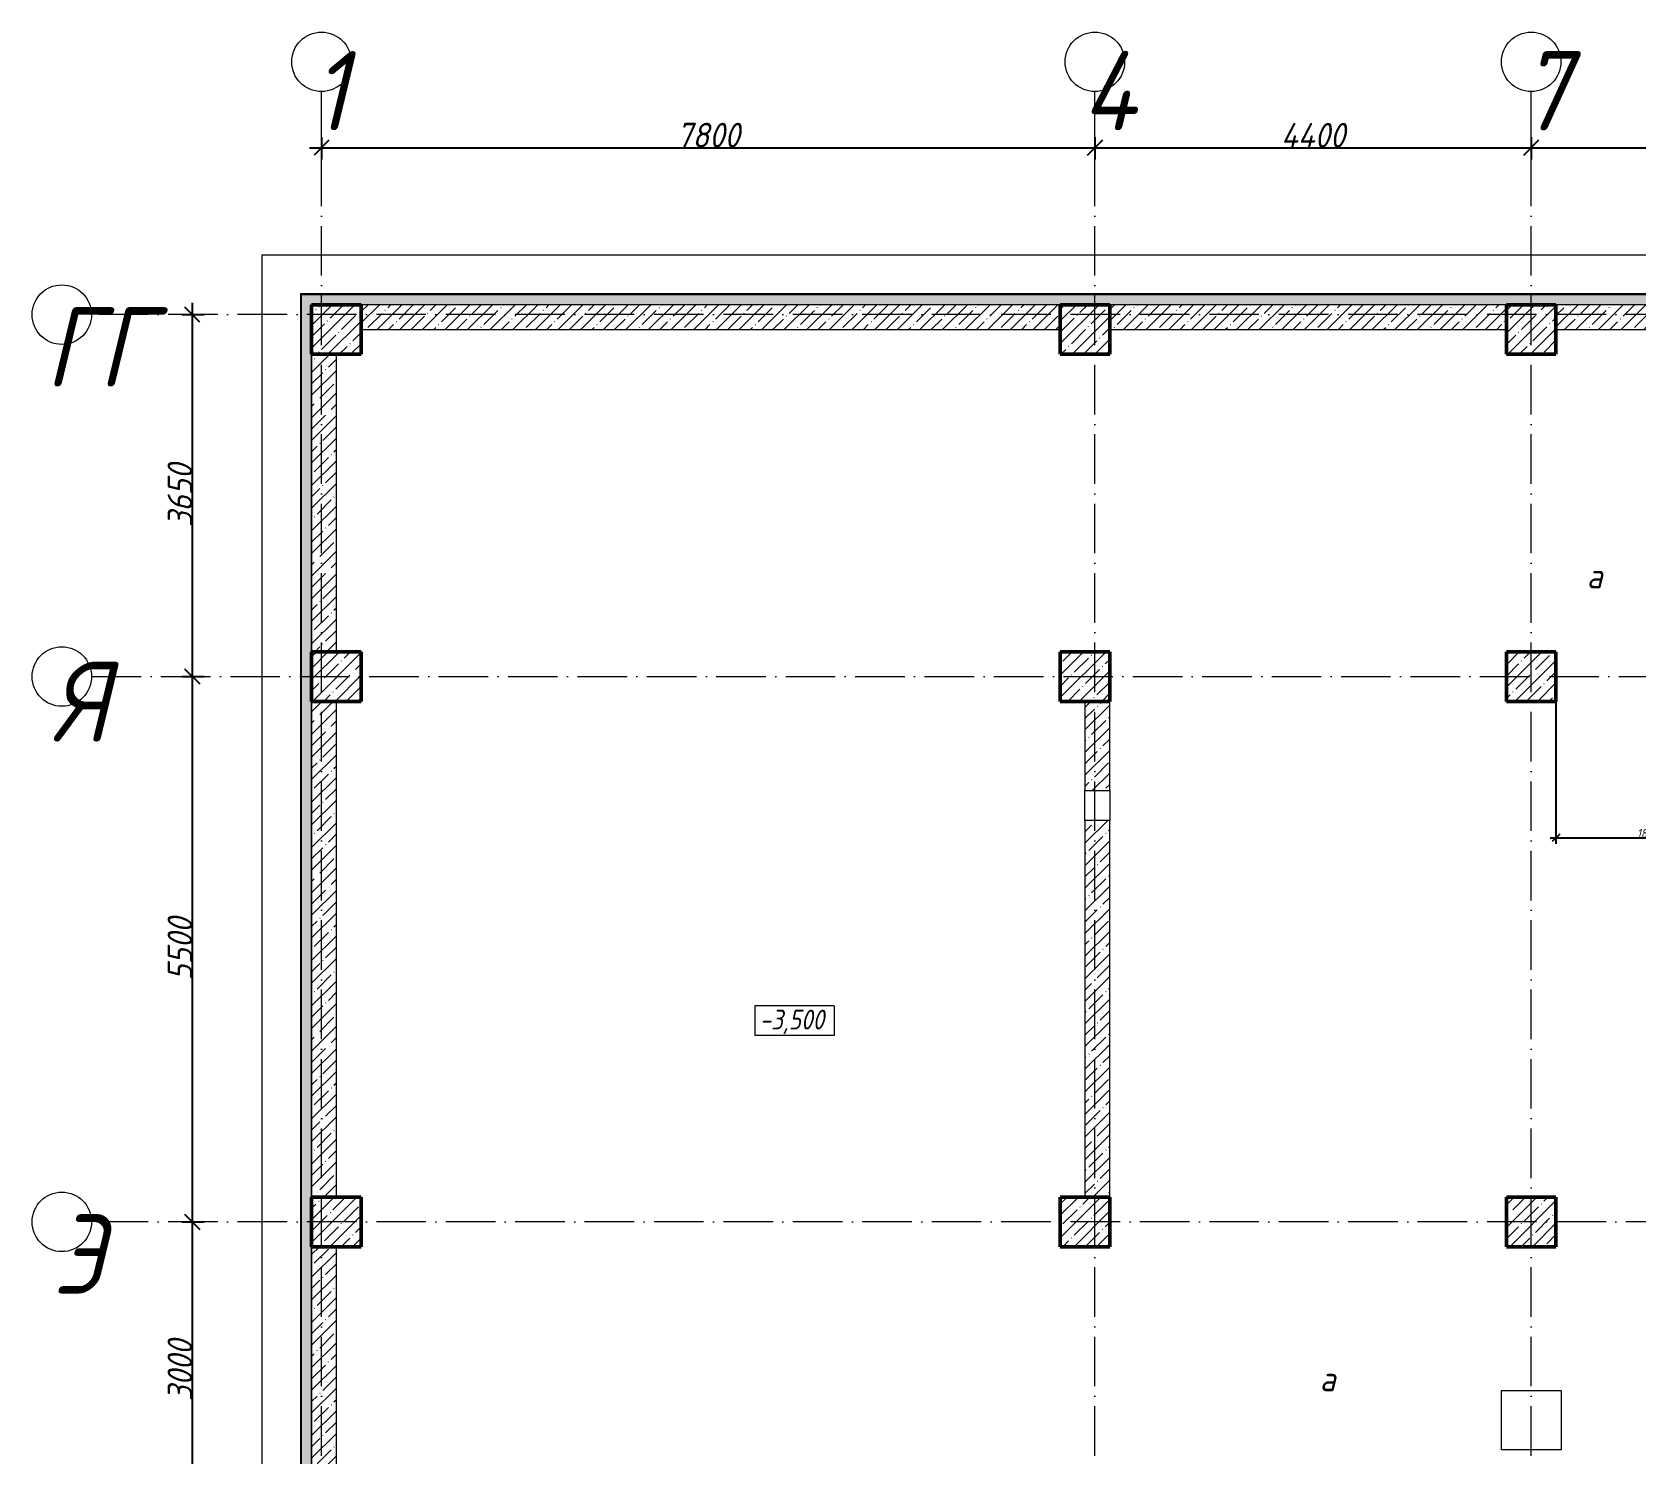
# Model space of a CAD drawing. Header units: millimetres. Extents: x -12989 to 629078, y -109036 to 555275.
# Drawn here: x 508370 to 524545, y 464269 to 478609 of the extents above; entities that cross this region are included whole.
import ezdxf

# ---------------------------------------------------------------- set-up
doc = ezdxf.new("R2010")
doc.units = ezdxf.units.MM
doc.linetypes.add('50_200_ШТРИХ_1Т_ш5_п1_п1_', pattern=[700, 500, -100, 0, -100])
for name, color, linetype, lineweight in [('A-____-____-DIMS', 7, 'Continuous', 9), ('A-____-NOTE-TEXT', 7, 'Continuous', 9), ('A-FLOR-____-OTLN', 7, 'Continuous', 9), ('A-WALL-____-MCUT', 7, 'Continuous', 13), ('A-WALL-____-MCUT-1', 7, 'Continuous', 9), ('A-WALL-____-MCUT-3', 7, 'Continuous', 9), ('A-WALL-____-OTLN', 7, 'Continuous', 9), ('A-WALL-____-PATT-1', 7, 'Continuous', 9), ('A-WALL-FNSH-MCUT-1', 7, 'Continuous', 9), ('G-____-____-DIMS', 7, 'Continuous', 9), ('S-COLS-____-MCUT', 7, 'Continuous', 50), ('S-COLS-____-OTLN', 7, 'Continuous', 9), ('S-GRID-____-IDEN', 7, 'Continuous', 9), ('S-GRID-____-OTLN-1', 7, '50_200_ШТРИХ_1Т_ш5_п1_п1_', 9)]:
    doc.layers.add(name, color=color, linetype=linetype, lineweight=lineweight)
doc.styles.add('ISOCPEUR_I', font='isocpeui.ttf', dxfattribs={"width": 0.9, "height": 2.5})
doc.styles.add('ISOCPEUR_I_2', font='isocpeui.ttf', dxfattribs={"width": 0.85, "height": 2.3})
doc.styles.add('ISOCPEUR_I_7', font='isocpeui.ttf', dxfattribs={"width": 0.9, "height": 90})
doc.styles.add('ISOCPEUR_I_9', font='isocpeui.ttf', dxfattribs={"width": 0.9, "height": 250})
doc.dimstyles.new('ISO-1_8_0_9К_СРЕДНИЙ_Кладочные', dxfattribs={"dimscale": 304.8, "dimtxt": 89.638306, "dimasz": 0.246063, "dimexe": 0.19685, "dimexo": 0, "dimgap": 0, "dimtad": 1, "dimdec": 3, "dimrnd": 0.001, "dimdsep": 46, "dimtxsty": 'ISOCPEUR_I_7', "dimblk1": 'OBLIQUE', "dimblk2": 'OBLIQUE', "dimsah": 1, "dimcen": 0.09, "dimdle": 0.19685, "dimazin": 0, "dimtfac": 1, "dimtdec": 4, "dimtix": 1, "dimtmove": 2, "dimatfit": 3, "dimfxl": 1, "dimtvp": 1, "dimtolj": 1, "dimtzin": 0, "dimarcsym": 2})
doc.dimstyles.new('ISO-2_5_0_9К_БОЛЬШОЙ_ОСИ', dxfattribs={"dimscale": 304.8, "dimtxt": 248.995294, "dimasz": 0.492126, "dimexe": 0.393701, "dimexo": 0, "dimgap": 0, "dimtad": 1, "dimdec": 0, "dimzin": 0, "dimdsep": 46, "dimtxsty": 'ISOCPEUR_I_9', "dimblk1": 'OBLIQUE', "dimblk2": 'OBLIQUE', "dimsah": 1, "dimcen": 0.09, "dimdle": 0.393701, "dimazin": 0, "dimtfac": 1, "dimtdec": 4, "dimtix": 1, "dimtmove": 0, "dimatfit": 3, "dimfxl": 1, "dimtvp": 1, "dimtolj": 1, "dimtzin": 0, "dimarcsym": 2})
pattern_1 = [(45, (513638.8, 428127.92), (-114.04925, 114.04925), []), (45, (513752.85, 428127.92), (-114.04925, 114.04925), [201.612, -40.322, 3.353, -36.97])]
pattern_2 = [(0, (513638.804, 428127.92), (120.968, 69.841), [80.645, -161.29]), (120, (513638.804, 428127.92), (-120.96808, 69.84086), [80.645, -161.29]), (60, (513638.804, 428127.92), (-8e-05, 139.68186), [0, -161.29, 80.645, 0])]

# ---------------------------------------------------------------- blocks, each defined once
blk = doc.blocks.new('BSC_Колонна _Прямоугольная - 500х500-V6-АР1_Кладочный план подвала в осях 1-64_А-ГГ')
at = {"layer": 'S-COLS-____-OTLN'}
h = blk.add_hatch(dxfattribs=at)
h.set_pattern_fill('FP_13', color=256, style=0, pattern_type=2)
h.set_pattern_definition([(45, (-9850, -43981.04), (-114.04925, 114.04925), []), (45, (-9735.95, -43981.04), (-114.04925, 114.04925), [201.613, -40.323, 3.353, -36.97])])
h.paths.add_polyline_path([(-250, -250), (250, -250), (250, 250), (-250, 250)], flags=0)
at = {"layer": 'S-COLS-____-MCUT'}
for p, q in [((250, 250), (-250, 250)), ((-250, 250), (-250, -250)), ((250, -250), (250, 250)), ((-250, -250), (250, -250))]:
    blk.add_line(p, q, dxfattribs=at)
blk = doc.blocks.new('BSC_Колонна _Прямоугольная - 500х500-V46-АР1_Кладочный план подвала в осях 1-64_А-ГГ')
at = {"layer": 'S-COLS-____-OTLN'}
h = blk.add_hatch(dxfattribs=at)
h.set_pattern_fill('FP_57', color=256, style=0, pattern_type=2)
h.set_pattern_definition([(45, (2200, -47481.04), (-114.04925, 114.04925), []), (45, (2314.05, -47481.04), (-114.04925, 114.04925), [201.613, -40.323, 3.353, -36.97])])
h.paths.add_polyline_path([(-250, -250), (250, -250), (250, 250), (-250, 250)], flags=0)
at = {"layer": 'S-COLS-____-MCUT'}
for p, q in [((250, 250), (-250, 250)), ((-250, 250), (-250, -250)), ((250, -250), (250, 250)), ((-250, -250), (250, -250))]:
    blk.add_line(p, q, dxfattribs=at)
blk = doc.blocks.new('BSC_Колонна _Прямоугольная - 500х500-V47-АР1_Кладочный план подвала в осях 1-64_А-ГГ')
at = {"layer": 'S-COLS-____-OTLN'}
h = blk.add_hatch(dxfattribs=at)
h.set_pattern_fill('FP_58', color=256, style=0, pattern_type=2)
h.set_pattern_definition([(45, (-5350, -47481.04), (-114.04925, 114.04925), []), (45, (-5235.95, -47481.04), (-114.04925, 114.04925), [201.613, -40.323, 3.353, -36.97])])
h.paths.add_polyline_path([(-250, -250), (250, -250), (250, 250), (-250, 250)], flags=0)
at = {"layer": 'S-COLS-____-MCUT'}
for p, q in [((250, 250), (-250, 250)), ((-250, 250), (-250, -250)), ((250, -250), (250, 250)), ((-250, -250), (250, -250))]:
    blk.add_line(p, q, dxfattribs=at)
blk = doc.blocks.new('BSC_Колонна _Прямоугольная - 500х500-V56-АР1_Кладочный план подвала в осях 1-64_А-ГГ')
at = {"layer": 'S-COLS-____-OTLN'}
h = blk.add_hatch(dxfattribs=at)
h.set_pattern_fill('FP_67', color=256, style=0, pattern_type=2)
h.set_pattern_definition([(45, (2200, -43981.04), (-114.04925, 114.04925), []), (45, (2314.05, -43981.04), (-114.04925, 114.04925), [201.613, -40.323, 3.353, -36.97])])
h.paths.add_polyline_path([(-250, -250), (250, -250), (250, 250), (-250, 250)], flags=0)
at = {"layer": 'S-COLS-____-MCUT'}
for p, q in [((250, 250), (-250, 250)), ((-250, 250), (-250, -250)), ((250, -250), (250, 250)), ((-250, -250), (250, -250))]:
    blk.add_line(p, q, dxfattribs=at)
blk = doc.blocks.new('BSC_Колонна _Прямоугольная - 500х500-V57-АР1_Кладочный план подвала в осях 1-64_А-ГГ')
at = {"layer": 'S-COLS-____-OTLN'}
h = blk.add_hatch(dxfattribs=at)
h.set_pattern_fill('FP_68', color=256, style=0, pattern_type=2)
h.set_pattern_definition([(45, (-5350, -43981.04), (-114.04925, 114.04925), []), (45, (-5235.95, -43981.04), (-114.04925, 114.04925), [201.613, -40.323, 3.353, -36.97])])
h.paths.add_polyline_path([(-250, -250), (250, -250), (250, 250), (-250, 250), (-250, -78)], flags=0)
at = {"layer": 'S-COLS-____-MCUT'}
for p, q in [((250, 250), (-250, 250)), ((-250, 250), (-250, -250)), ((250, -250), (250, 250)), ((-250, -250), (250, -250))]:
    blk.add_line(p, q, dxfattribs=at)
blk = doc.blocks.new('BSC_Колонна _Прямоугольная - 500х500-V79-АР1_Кладочный план подвала в осях 1-64_А-ГГ')
at = {"layer": 'S-COLS-____-OTLN'}
h = blk.add_hatch(dxfattribs=at)
h.set_pattern_fill('FP_90', color=256, style=0, pattern_type=2)
h.set_pattern_definition([(45, (-9850, -47481.04), (-114.04925, 114.04925), []), (45, (-9735.95, -47481.04), (-114.04925, 114.04925), [201.613, -40.323, 3.353, -36.97])])
h.paths.add_polyline_path([(-250, -250), (250, -250), (250, 250), (-250, 250)], flags=0)
at = {"layer": 'S-COLS-____-MCUT'}
for p, q in [((250, 250), (-250, 250)), ((-250, 250), (-250, -250)), ((250, -250), (250, 250)), ((-250, -250), (250, -250))]:
    blk.add_line(p, q, dxfattribs=at)
blk = doc.blocks.new('BSC_Колонна _Прямоугольная - 500х500-V80-АР1_Кладочный план подвала в осях 1-64_А-ГГ')
at = {"layer": 'S-COLS-____-OTLN'}
h = blk.add_hatch(dxfattribs=at)
h.set_pattern_fill('FP_92', color=256, style=0, pattern_type=2)
h.set_pattern_definition([(45, (-9850, -38481.04), (-114.04925, 114.04925), []), (45, (-9735.95, -38481.04), (-114.04925, 114.04925), [201.613, -40.323, 3.353, -36.97])])
h.paths.add_polyline_path([(-250, -250), (250, -250), (250, 250), (-250, 250)], flags=0)
at = {"layer": 'S-COLS-____-MCUT'}
for p, q in [((250, 250), (-250, 250)), ((-250, 250), (-250, -250)), ((250, -250), (250, 250)), ((-250, -250), (250, -250))]:
    blk.add_line(p, q, dxfattribs=at)
blk = doc.blocks.new('BSC_Колонна _Прямоугольная - 500х500-V109-АР1_Кладочный план подвала в осях 1-64_А-ГГ')
at = {"layer": 'S-COLS-____-OTLN'}
h = blk.add_hatch(dxfattribs=at)
h.set_pattern_fill('FP_121', color=256, style=0, pattern_type=2)
h.set_pattern_definition([(45, (2200, -38481.04), (-114.04925, 114.04925), []), (45, (2314.05, -38481.04), (-114.04925, 114.04925), [201.613, -40.323, 3.353, -36.97])])
h.paths.add_polyline_path([(-250, -250), (250, -250), (250, 250), (-250, 250)], flags=0)
at = {"layer": 'S-COLS-____-MCUT'}
for p, q in [((250, 250), (-250, 250)), ((-250, 250), (-250, -250)), ((250, -250), (250, 250)), ((-250, -250), (250, -250))]:
    blk.add_line(p, q, dxfattribs=at)
blk = doc.blocks.new('BSC_Колонна _Прямоугольная - 500х500-V110-АР1_Кладочный план подвала в осях 1-64_А-ГГ')
at = {"layer": 'S-COLS-____-OTLN'}
h = blk.add_hatch(dxfattribs=at)
h.set_pattern_fill('FP_122', color=256, style=0, pattern_type=2)
h.set_pattern_definition([(45, (-5350, -38481.04), (-114.04925, 114.04925), []), (45, (-5235.95, -38481.04), (-114.04925, 114.04925), [201.613, -40.323, 3.353, -36.97])])
h.paths.add_polyline_path([(-250, -250), (250, -250), (250, 250), (-250, 250)], flags=0)
at = {"layer": 'S-COLS-____-MCUT'}
for p, q in [((250, 250), (-250, 250)), ((-250, 250), (-250, -250)), ((250, -250), (250, 250)), ((-250, -250), (250, -250))]:
    blk.add_line(p, q, dxfattribs=at)
blk = doc.blocks.new('Ось сетки - Круг_Ø6_00__ISO-2_5_0_9K_-25732049-АР1_Кладочный план подвала в осях 1-64_А-ГГ')
at = {"layer": 'S-GRID-____-IDEN'}
blk.add_circle((0, 0), 3, dxfattribs=at)
blk = doc.blocks.new('_Oblique')
at = {"color": 0, "linetype": 'ByBlock', "lineweight": -2}
blk.add_line((-0.5, -0.5), (0.5, 0.5), dxfattribs=at)
blk = doc.blocks.new('*D6450')
at = {"layer": 'A-____-____-DIMS', "color": 0, "lineweight": -2, "transparency": 16777216}
for p, q in [((509987, 463489), (509987, 466729)), ((509881, 466609), (510107, 466609)), ((509881, 463609), (510107, 463609))]:
    blk.add_line(p, q, dxfattribs=at)
at = {"layer": 'Defpoints', "color": 0, "transparency": 16777216}
for p in [(509881, 466609), (509987, 466609), (509881, 463609)]:
    blk.add_point(p, dxfattribs=at)
at = {"layer": 'A-____-____-DIMS', "color": 0, "lineweight": -2, "transparency": 16777216, "xscale": 150, "yscale": 150, "zscale": 150}
for p, rotation in [((509987, 466609), 90), ((509987, 463609), 270)]:
    blk.add_blockref('_Oblique', p, dxfattribs=dict(at, rotation=rotation))
at = {"layer": 'A-____-____-DIMS', "color": 0, "transparency": 16777216, "insert": (509862, 465109), "char_height": 250, "width": 758.48, "attachment_point": 5, "rotation": 90, "style": 'ISOCPEUR_I_9'}
blk.add_mtext('\\A1;3000', dxfattribs=at)
blk = doc.blocks.new('*D6451')
at = {"layer": 'A-____-____-DIMS', "color": 0, "lineweight": -2, "transparency": 16777216}
for p, q in [((509987, 466489), (509987, 472229)), ((509881, 472109), (510107, 472109)), ((509881, 466609), (510107, 466609))]:
    blk.add_line(p, q, dxfattribs=at)
at = {"layer": 'Defpoints', "color": 0, "transparency": 16777216}
for p in [(509881, 472109), (509987, 472109), (509881, 466609)]:
    blk.add_point(p, dxfattribs=at)
at = {"layer": 'A-____-____-DIMS', "color": 0, "lineweight": -2, "transparency": 16777216, "xscale": 150, "yscale": 150, "zscale": 150}
for p, rotation in [((509987, 472109), 90), ((509987, 466609), 270)]:
    blk.add_blockref('_Oblique', p, dxfattribs=dict(at, rotation=rotation))
at = {"layer": 'A-____-____-DIMS', "color": 0, "transparency": 16777216, "insert": (509862, 469359), "char_height": 250, "width": 758.48, "attachment_point": 5, "rotation": 90, "style": 'ISOCPEUR_I_9'}
blk.add_mtext('\\A1;5500', dxfattribs=at)
blk = doc.blocks.new('*D6452')
at = {"layer": 'A-____-____-DIMS', "color": 0, "lineweight": -2, "transparency": 16777216}
for p, q in [((509987, 471989), (509987, 475879)), ((509881, 475759), (510107, 475759)), ((509881, 472109), (510107, 472109))]:
    blk.add_line(p, q, dxfattribs=at)
at = {"layer": 'Defpoints', "color": 0, "transparency": 16777216}
for p in [(509881, 475759), (509987, 475759), (509881, 472109)]:
    blk.add_point(p, dxfattribs=at)
at = {"layer": 'A-____-____-DIMS', "color": 0, "lineweight": -2, "transparency": 16777216, "xscale": 150, "yscale": 150, "zscale": 150}
for p, rotation in [((509987, 475759), 90), ((509987, 472109), 270)]:
    blk.add_blockref('_Oblique', p, dxfattribs=dict(at, rotation=rotation))
at = {"layer": 'A-____-____-DIMS', "color": 0, "transparency": 16777216, "insert": (509862, 473934), "char_height": 250, "width": 758.48, "attachment_point": 5, "rotation": 90, "style": 'ISOCPEUR_I_9'}
blk.add_mtext('\\A1;3650', dxfattribs=at)
blk = doc.blocks.new('*D6306')
at = {"layer": 'A-____-____-DIMS', "color": 0, "lineweight": -2, "transparency": 16777216}
for p, q in [((511289, 477549), (511289, 477323)), ((519089, 477549), (519089, 477323)), ((511169, 477443), (519209, 477443))]:
    blk.add_line(p, q, dxfattribs=at)
at = {"layer": 'Defpoints', "color": 0, "transparency": 16777216}
for p in [(511289, 477549), (519089, 477549), (519089, 477443)]:
    blk.add_point(p, dxfattribs=at)
at = {"layer": 'A-____-____-DIMS', "color": 0, "lineweight": -2, "transparency": 16777216, "xscale": 150, "yscale": 150, "zscale": 150, "rotation": 180}
blk.add_blockref('_Oblique', (511289, 477443), dxfattribs=at)
at = {"layer": 'A-____-____-DIMS', "color": 0, "lineweight": -2, "transparency": 16777216, "xscale": 150, "yscale": 150, "zscale": 150}
blk.add_blockref('_Oblique', (519089, 477443), dxfattribs=at)
at = {"layer": 'A-____-____-DIMS', "color": 0, "transparency": 16777216, "insert": (515189, 477569), "char_height": 250, "width": 758.48, "attachment_point": 5, "style": 'ISOCPEUR_I_9'}
blk.add_mtext('\\A1;7800', dxfattribs=at)
blk = doc.blocks.new('*D6307')
at = {"layer": 'A-____-____-DIMS', "color": 0, "lineweight": -2, "transparency": 16777216}
for p, q in [((519089, 477549), (519089, 477323)), ((523489, 477549), (523489, 477323)), ((518969, 477443), (523609, 477443))]:
    blk.add_line(p, q, dxfattribs=at)
at = {"layer": 'Defpoints', "color": 0, "transparency": 16777216}
for p in [(519089, 477549), (523489, 477549), (523489, 477443)]:
    blk.add_point(p, dxfattribs=at)
at = {"layer": 'A-____-____-DIMS', "color": 0, "lineweight": -2, "transparency": 16777216, "xscale": 150, "yscale": 150, "zscale": 150, "rotation": 180}
blk.add_blockref('_Oblique', (519089, 477443), dxfattribs=at)
at = {"layer": 'A-____-____-DIMS', "color": 0, "lineweight": -2, "transparency": 16777216, "xscale": 150, "yscale": 150, "zscale": 150}
blk.add_blockref('_Oblique', (523489, 477443), dxfattribs=at)
at = {"layer": 'A-____-____-DIMS', "color": 0, "transparency": 16777216, "insert": (521289, 477568), "char_height": 250, "width": 804.45, "attachment_point": 5, "style": 'ISOCPEUR_I_9'}
blk.add_mtext('\\A1;4400', dxfattribs=at)
blk = doc.blocks.new('*D6308')
at = {"layer": 'A-____-____-DIMS', "color": 0, "lineweight": -2, "transparency": 16777216}
for p, q in [((523489, 477549), (523489, 477323)), ((528089, 477549), (528089, 477323)), ((523369, 477443), (528209, 477443))]:
    blk.add_line(p, q, dxfattribs=at)
at = {"layer": 'Defpoints', "color": 0, "transparency": 16777216}
for p in [(523489, 477549), (528089, 477549), (528089, 477443)]:
    blk.add_point(p, dxfattribs=at)
at = {"layer": 'A-____-____-DIMS', "color": 0, "lineweight": -2, "transparency": 16777216, "xscale": 150, "yscale": 150, "zscale": 150, "rotation": 180}
blk.add_blockref('_Oblique', (523489, 477443), dxfattribs=at)
at = {"layer": 'A-____-____-DIMS', "color": 0, "lineweight": -2, "transparency": 16777216, "xscale": 150, "yscale": 150, "zscale": 150}
blk.add_blockref('_Oblique', (528089, 477443), dxfattribs=at)
at = {"layer": 'A-____-____-DIMS', "color": 0, "transparency": 16777216, "insert": (525789, 477568), "char_height": 250, "width": 781.46, "attachment_point": 5, "style": 'ISOCPEUR_I_9'}
blk.add_mtext('\\A1;4600', dxfattribs=at)
blk = doc.blocks.new('Высотные отметки - 9_5х3_5_h_-17668430-АР1_Кладочный план подвала в осях 1-64_А-ГГ')
at = {"layer": 'G-____-____-DIMS'}
for p, q in [((-4, 3), (-4, 0)), ((4, 3), (-4, 3)), ((4, 3), (4, 0)), ((4, 0), (-4, 0))]:
    blk.add_line(p, q, dxfattribs=at)
blk = doc.blocks.new('*D6314')
at = {"layer": 'A-____-____-DIMS', "color": 0, "lineweight": -2, "transparency": 16777216}
for p, q in [((523739, 471859), (523739, 470423)), ((525589, 470959), (525589, 470423)), ((523679, 470483), (525649, 470483))]:
    blk.add_line(p, q, dxfattribs=at)
at = {"layer": 'Defpoints', "color": 0, "transparency": 16777216}
for p in [(523739, 471859), (525589, 470959), (525589, 470483)]:
    blk.add_point(p, dxfattribs=at)
at = {"layer": 'A-____-____-DIMS', "color": 0, "lineweight": -2, "transparency": 16777216, "xscale": 75, "yscale": 75, "zscale": 75, "rotation": 180}
blk.add_blockref('_Oblique', (523739, 470483), dxfattribs=at)
at = {"layer": 'A-____-____-DIMS', "color": 0, "lineweight": -2, "transparency": 16777216, "xscale": 75, "yscale": 75, "zscale": 75}
blk.add_blockref('_Oblique', (525589, 470483), dxfattribs=at)
at = {"layer": 'A-____-____-DIMS', "color": 0, "transparency": 16777216, "insert": (524664, 470528), "char_height": 90, "width": 504.73, "attachment_point": 5, "style": 'ISOCPEUR_I_7'}
blk.add_mtext('\\A1;1850', dxfattribs=at)

msp = doc.modelspace()

# ---------------------------------------------------------------- hatches: boundary and pattern name
at = {"layer": 'A-WALL-____-PATT-1'}
h = msp.add_hatch(dxfattribs=at)
h.set_pattern_fill('FP_91', color=256, style=0, pattern_type=2)
h.set_pattern_definition(pattern_2)
h.paths.add_polyline_path([(537188.8036, 475860.9591), (537190.8036, 475860.9591), (537190.8036, 475960.9591), (511086.8036, 475960.9591), (511086.8036, 475860.9591), (534833.4745, 475860.9591)], flags=0)
h = msp.add_hatch(dxfattribs=at)
h.set_pattern_fill('FP_91', color=256, style=0, pattern_type=2)
h.set_pattern_definition(pattern_2)
h.paths.add_polyline_path([(511186.8036, 426106.9591), (511186.8036, 475860.9591), (511086.8036, 475860.9591), (511086.8036, 426106.9591)], flags=0)
h = msp.add_hatch(dxfattribs=at)
h.set_pattern_fill('FP_1', color=256, style=0, pattern_type=2)
h.set_pattern_definition(pattern_1)
h.paths.add_polyline_path([(518738.8036, 475608.9591), (518738.8036, 475858.9591), (511688.8036, 475858.9591), (511688.8036, 475608.9591), (513623.4357, 475608.9591)], flags=0)
h = msp.add_hatch(dxfattribs=at)
h.set_pattern_fill('FP_1', color=256, style=0, pattern_type=2)
h.set_pattern_definition(pattern_1)
h.paths.add_polyline_path([(523238.8036, 475608.9591), (523238.8036, 475858.9591), (519238.8036, 475858.9591), (519238.8036, 475608.9591), (520693.4486, 475608.9591)], flags=0)
h = msp.add_hatch(dxfattribs=at)
h.set_pattern_fill('FP_1', color=256, style=0, pattern_type=2)
h.set_pattern_definition(pattern_1)
h.paths.add_polyline_path([(527738.8036, 475608.9591), (527738.8036, 475858.9591), (523738.8036, 475858.9591), (523738.8036, 475608.9591)], flags=0)
h = msp.add_hatch(dxfattribs=at)
h.set_pattern_fill('FP_1', color=256, style=0, pattern_type=2)
h.set_pattern_definition(pattern_1)
h.paths.add_polyline_path([(511438.8036, 472358.9591), (511438.8036, 475358.9591), (511188.8036, 475358.9591), (511188.8036, 472358.9591)], flags=0)
h = msp.add_hatch(dxfattribs=at)
h.set_pattern_fill('FP_1', color=256, style=0, pattern_type=2)
h.set_pattern_definition(pattern_1)
h.paths.add_polyline_path([(511438.8036, 466858.9591), (511438.8036, 471858.9591), (511188.8036, 471858.9591), (511188.8036, 466858.9591)], flags=0)
h = msp.add_hatch(dxfattribs=at)
h.set_pattern_fill('FP_1', color=256, style=0, pattern_type=2)
h.set_pattern_definition(pattern_1)
h.paths.add_polyline_path([(519238.8036, 466858.9591), (519238.8036, 470658.9591), (518988.8036, 470658.9591), (518988.8036, 466858.9591)], flags=0)
h.paths.add_polyline_path([(518988.8036, 470958.9591), (519238.8036, 470958.9591), (519238.8036, 471858.9591), (518988.8036, 471858.9591)], flags=0)
h = msp.add_hatch(dxfattribs=at)
h.set_pattern_fill('FP_1', color=256, style=0, pattern_type=2)
h.set_pattern_definition(pattern_1)
h.paths.add_polyline_path([(511438.8036, 463858.9591), (511438.8036, 466358.6117), (511188.8036, 466358.6117), (511188.8036, 463858.9591)], flags=0)

# ---------------------------------------------------------------- linework, layer by layer
at = {"layer": 'A-FLOR-____-OTLN'}
for p, q in [((537688.8036, 476358.9591), (510688.8036, 476358.9591)), ((510688.8036, 476358.9591), (510688.8036, 437658.9591)), ((523189.7281, 464308.9591), (523189.7281, 464908.9591)), ((523189.7281, 464908.9591), (523789.7281, 464908.9591)), ((523789.7281, 464908.9591), (523789.7281, 464308.9591)), ((523789.7281, 464308.9591), (523189.7281, 464308.9591))]:
    msp.add_line(p, q, dxfattribs=at)
at = {"layer": 'A-WALL-____-MCUT'}
for p, q in [((537298.8036, 475968.9591), (511078.8036, 475968.9591)), ((511078.8036, 475968.9591), (511078.8036, 426098.9591)), ((511086.8036, 475960.9591), (537290.8036, 475960.9591)), ((511086.8036, 426106.9591), (511086.8036, 475960.9591))]:
    msp.add_line(p, q, dxfattribs=at)
at = {"layer": 'A-WALL-____-MCUT-1'}
for p, q in [((518738.8036, 475858.9591), (511688.8036, 475858.9591)), ((523238.8036, 475858.9591), (519238.8036, 475858.9591)), ((527738.8036, 475858.9591), (523738.8036, 475858.9591)), ((511688.8036, 475608.9591), (518738.8036, 475608.9591)), ((519238.8036, 475608.9591), (523238.8036, 475608.9591)), ((523738.8036, 475608.9591), (527738.8036, 475608.9591)), ((511188.8036, 475358.9591), (511188.8036, 472358.9591)), ((511438.8036, 472358.9591), (511438.8036, 475358.9591)), ((511188.8036, 471858.9591), (511188.8036, 466858.9591)), ((511438.8036, 466858.9591), (511438.8036, 471858.9591)), ((518988.8036, 471858.9591), (518988.8036, 470958.9591)), ((519238.8036, 470958.9591), (519238.8036, 471858.9591)), ((518988.8036, 470958.9591), (519238.8036, 470958.9591)), ((519238.8036, 470658.9591), (518988.8036, 470658.9591)), ((518988.8036, 470658.9591), (518988.8036, 466858.9591)), ((519238.8036, 466858.9591), (519238.8036, 470658.9591)), ((511438.8036, 466358.6117), (511188.8036, 466358.6117)), ((511188.8036, 466358.6117), (511188.8036, 463858.9591)), ((511438.8036, 463858.9591), (511438.8036, 466358.6117))]:
    msp.add_line(p, q, dxfattribs=at)
at = {"layer": 'A-WALL-____-MCUT-3'}
for p, q in [((511186.8036, 475860.9591), (537190.8036, 475860.9591)), ((511186.8036, 426206.9591), (511186.8036, 475860.9591))]:
    msp.add_line(p, q, dxfattribs=at)
at = {"layer": 'A-WALL-____-OTLN'}
for p, q in [((518988.8036, 470658.9591), (518988.8036, 470958.9591)), ((519238.8036, 470958.9591), (519238.8036, 470658.9591))]:
    msp.add_line(p, q, dxfattribs=at)
at = {"layer": 'A-WALL-FNSH-MCUT-1'}
for p, q in [((519238.8036, 475858.9591), (519238.8036, 475858.9591)), ((511188.8036, 466358.6117), (511188.8036, 466358.9591))]:
    msp.add_line(p, q, dxfattribs=at)
at = {"layer": 'S-GRID-____-OTLN-1'}
for p, q in [((511288.8036, 423645.3108), (511288.8036, 478008.8768)), ((519088.8036, 423645.3108), (519088.8036, 478008.8768)), ((523488.8036, 423645.3108), (523488.8036, 478008.8768)), ((540346.5427, 475758.9591), (508970.0334, 475758.9591)), ((508970.0334, 472108.9591), (540346.5427, 472108.9591)), ((540346.5427, 466608.9591), (508970.0334, 466608.9591))]:
    msp.add_line(p, q, dxfattribs=at)

# ---------------------------------------------------------------- block references
at = {"layer": 'G-____-____-DIMS', "xscale": 99.99999999999993, "yscale": 99.99999999999993, "zscale": 99.99999999999993}
msp.add_blockref('Высотные отметки - 9_5х3_5_h_-17668430-АР1_Кладочный план подвала в осях 1-64_А-ГГ', (516058.2739, 468488.3585), dxfattribs=at)
at = {"layer": 'S-COLS-____-OTLN'}
for name, p in [('BSC_Колонна _Прямоугольная - 500х500-V46-АР1_Кладочный план подвала в осях 1-64_А-ГГ', (511438.8036, 475608.9591)), ('BSC_Колонна _Прямоугольная - 500х500-V47-АР1_Кладочный план подвала в осях 1-64_А-ГГ', (518988.8036, 475608.9591)), ('BSC_Колонна _Прямоугольная - 500х500-V79-АР1_Кладочный план подвала в осях 1-64_А-ГГ', (523488.8036, 475608.9591)), ('BSC_Колонна _Прямоугольная - 500х500-V56-АР1_Кладочный план подвала в осях 1-64_А-ГГ', (511438.8036, 472108.9591)), ('BSC_Колонна _Прямоугольная - 500х500-V57-АР1_Кладочный план подвала в осях 1-64_А-ГГ', (518988.8036, 472108.9591)), ('BSC_Колонна _Прямоугольная - 500х500-V6-АР1_Кладочный план подвала в осях 1-64_А-ГГ', (523488.8036, 472108.9591)), ('BSC_Колонна _Прямоугольная - 500х500-V109-АР1_Кладочный план подвала в осях 1-64_А-ГГ', (511438.8036, 466608.9591)), ('BSC_Колонна _Прямоугольная - 500х500-V110-АР1_Кладочный план подвала в осях 1-64_А-ГГ', (518988.8036, 466608.9591)), ('BSC_Колонна _Прямоугольная - 500х500-V80-АР1_Кладочный план подвала в осях 1-64_А-ГГ', (523488.8036, 466608.9591))]:
    msp.add_blockref(name, p, dxfattribs=at)
at = {"layer": 'S-GRID-____-IDEN', "xscale": 99.99999999999993, "yscale": 99.99999999999993, "zscale": 99.99999999999993}
for p in [(511288.8036, 478308.8768), (519088.8036, 478308.8768), (523488.8036, 478308.8768)]:
    msp.add_blockref('Ось сетки - Круг_Ø6_00__ISO-2_5_0_9K_-25732049-АР1_Кладочный план подвала в осях 1-64_А-ГГ', p, dxfattribs=at)
for p, rotation in [((508670.0334, 475758.9591), 89.9999999999998), ((508670.0334, 472108.9591), 269.9999999999995), ((508670.0334, 466608.9591), 89.99999999999982)]:
    msp.add_blockref('Ось сетки - Круг_Ø6_00__ISO-2_5_0_9K_-25732049-АР1_Кладочный план подвала в осях 1-64_А-ГГ', p, dxfattribs=dict(at, rotation=rotation))

# ---------------------------------------------------------------- texts
at = {"layer": 'A-____-NOTE-TEXT', "char_height": 250, "width": 223.670813, "attachment_point": 1, "style": 'ISOCPEUR_I'}
for insert in [(524048.5368, 473248.7568), (521356.6213, 465151.2179)]:
    msp.add_mtext('\\fISOCPEUR|b0|i1|c204|p34|;\\W.9;а', dxfattribs=dict(at, insert=insert))
at = {"layer": 'G-____-____-DIMS', "insert": (515707.7001, 468749.6496), "char_height": 200, "width": 841.377075, "attachment_point": 1, "line_spacing_factor": 1.149209, "style": 'ISOCPEUR_I_2'}
msp.add_mtext('-3,500', dxfattribs=at)
at = {"layer": 'S-GRID-____-IDEN', "char_height": 800, "attachment_point": 1, "style": 'ISOCPEUR_I'}
for s, insert, width in [('\\fISOCPEUR|b0|i1|c204|p34|;\\W.9;1', (511190.9752, 478417.6514), 144.30375), ('\\fISOCPEUR|b0|i1|c204|p34|;\\W.9;4', (518958.1252, 478417.6514), 223.670812), ('\\fISOCPEUR|b0|i1|c204|p34|;\\W.9;7', (523367.1252, 478417.6514), 202.02525), ('ГГ', (508502.9629, 475835.035), 404.0505), ('\\fISOCPEUR|b0|i1|c204|p34|;\\W.9;Я', (508572.0538, 472255.5916), 223.670812), ('\\fISOCPEUR|b0|i1|c204|p34|;\\W.9;Э', (508577.2129, 466685.035), 223.670812)]:
    msp.add_mtext(s, dxfattribs=dict(at, insert=insert, width=width))

# ---------------------------------------------------------------- dimensions: what is measured, and where the dimension line sits
at = {"layer": 'A-____-____-DIMS'}
for base, p1, p2, dimstyle, override, picture, middle in [((519088.8036, 477442.7014), (511288.8036, 477548.7675), (519088.8036, 477548.7675), 'ISO-2_5_0_9К_БОЛЬШОЙ_ОСИ', {"dimtxt": 400, "dimpost": '<>', "dimfxl": 7800}, '*D6306', (515188.8036, 477569.3113)), ((523488.8036, 477442.7014), (519088.8036, 477548.7675), (523488.8036, 477548.7675), 'ISO-2_5_0_9К_БОЛЬШОЙ_ОСИ', {"dimtxt": 400, "dimpost": '<>', "dimfxl": 4400}, '*D6307', (521288.8036, 477567.7014)), ((528088.8036, 477442.7014), (523488.8036, 477548.7675), (528088.8036, 477548.7675), 'ISO-2_5_0_9К_БОЛЬШОЙ_ОСИ', {"dimtxt": 400, "dimpost": '<>', "dimfxl": 4600}, '*D6308', (525788.8036, 477567.7014)), ((525588.8036, 470482.7098), (523738.8036, 471858.9591), (525588.8036, 470958.9591), 'ISO-1_8_0_9К_СРЕДНИЙ_Кладочные', {"dimtxt": 400, "dimpost": '<>', "dimfxl": 2057.304061}, '*D6314', (524663.8036, 470527.7098))]:
    dim = msp.add_linear_dim(base=base, p1=p1, p2=p2, dimstyle=dimstyle, override=override, dxfattribs=at)
    dim.commit()
    dim.dimension.update_dxf_attribs({"geometry": picture, "text_midpoint": middle})
for base, p1, p2, override, picture, middle in [((509987.408, 475758.9591), (509881.342, 472108.9591), (509881.342, 475758.9591), {"dimtxt": 400, "dimpost": '<>', "dimfxl": 3650}, '*D6452', (509862.408, 473933.9591)), ((509987.408, 472108.9591), (509881.342, 466608.9591), (509881.342, 472108.9591), {"dimtxt": 400, "dimpost": '<>', "dimfxl": 5500}, '*D6451', (509862.408, 469358.9591)), ((509987.408, 466608.9591), (509881.342, 463608.9591), (509881.342, 466608.9591), {"dimtxt": 400, "dimpost": '<>', "dimfxl": 3000}, '*D6450', (509862.408, 465108.9591))]:
    dim = msp.add_linear_dim(base=base, p1=p1, p2=p2, angle=90, dimstyle='ISO-2_5_0_9К_БОЛЬШОЙ_ОСИ', override=override, dxfattribs=at)
    dim.commit()
    dim.dimension.update_dxf_attribs({"geometry": picture, "text_midpoint": middle})

doc.saveas('drawing.dxf')
